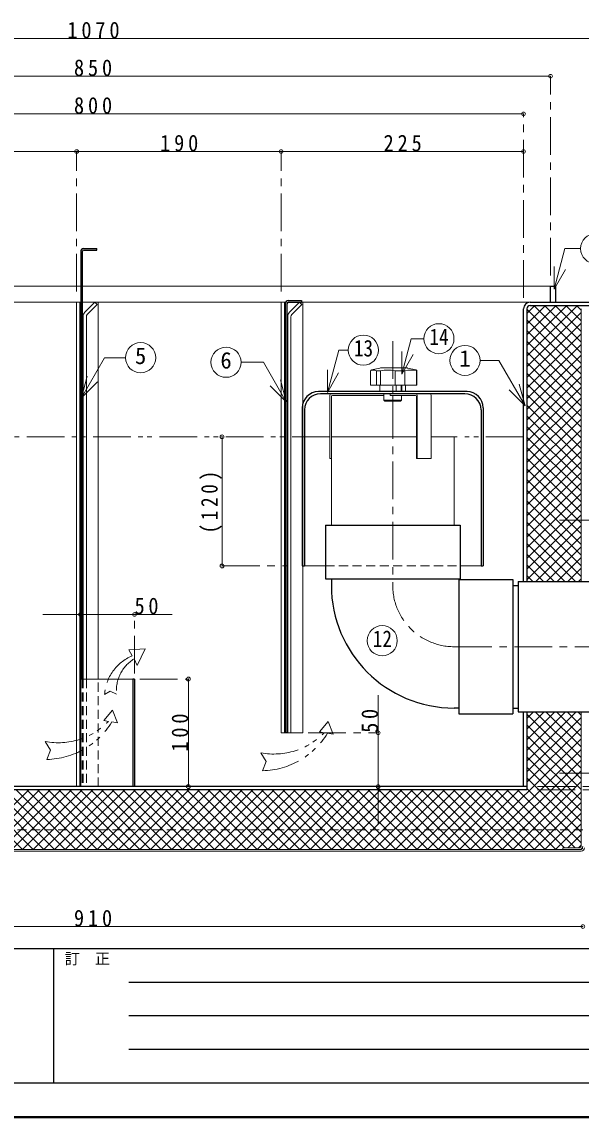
# Model space of a CAD drawing. Units: millimetres at full size, sheet at 1:7. Extents: x -1480 to 1355, y -979 to 988.
# Drawn here: x -881 to -361, y -979 to 38 of the extents above; entities that cross this region are included whole.
import ezdxf
from ezdxf.enums import TextEntityAlignment as Align

# ---------------------------------------------------------------- set-up
doc = ezdxf.new("R2010")
doc.units = ezdxf.units.MM
doc.header["$LTSCALE"] = 7
doc.header["$PDMODE"] = 32
doc.header["$PDSIZE"] = 3.5
for name, pattern in [('CHAIN1', [8, 5, -1, 1, -1]), ('DASHED1', [1.8, 1.2, -0.6]), ('DOUBLE_CHAIN1', [8.8, 5, -1, 0.6, -0.6, 0.6, -1])]:
    doc.linetypes.add(name, pattern=pattern)
doc.layers.add('0-0_ﾚｲﾔ1', color=4, linetype='Continuous', lineweight=9)
doc.styles.add('ＭＳ ゴシック', font='')
doc.styles.get('ＭＳ ゴシック').set_extended_font_data('MS Gothic')

msp = doc.modelspace()

# ---------------------------------------------------------------- linework, layer by layer
at = {"layer": '0-0_ﾚｲﾔ1'}
for p, q in [((-1349.745, 22.955), (-279.745, 22.955)), ((-1239.745, -12.045), (-389.745, -12.045)), ((-414.745, -47.045), (-1214.745, -47.045)), ((-1019.745, -82.045), (-829.745, -82.045)), ((-829.745, -82.045), (-639.745, -82.045)), ((-639.745, -82.045), (-414.745, -82.045)), ((-1014.495, -207.045), (-825.995, -207.045)), ((-823.995, -207.045), (-389.745, -207.045)), ((-1014.495, -222.045), (-829.745, -222.045)), ((-826.745, -222.045), (-825.995, -222.045)), ((-824.495, -222.045), (-639.745, -222.045)), ((-809.745, -572.045), (-809.745, -222.045)), ((-636.745, -222.045), (-635.593, -222.045)), ((-620.995, -222.045), (-408.745, -222.045)), ((-619.745, -622.045), (-619.745, -222.045)), ((-411.745, -272.052), (-364.739, -225.045)), ((-411.745, -262.152), (-374.638, -225.045)), ((-411.745, -252.253), (-384.538, -225.045)), ((-411.745, -242.353), (-394.437, -225.045)), ((-411.745, -232.454), (-404.337, -225.045)), ((-411.745, -228.425), (-361.345, -278.825)), ((-411.745, -281.951), (-361.345, -231.551)), ((-405.226, -225.045), (-361.345, -268.926)), ((-395.326, -225.045), (-361.345, -259.026)), ((-385.427, -225.045), (-361.345, -249.127)), ((-375.527, -225.045), (-361.345, -239.227)), ((-365.628, -225.045), (-361.345, -229.328)), ((-411.745, -238.325), (-361.345, -288.725)), ((-411.745, -291.851), (-361.345, -241.451)), ((-411.745, -248.224), (-361.345, -298.624)), ((-411.745, -301.75), (-361.345, -251.35)), ((-411.745, -258.124), (-361.345, -308.524)), ((-411.745, -311.65), (-361.345, -261.25)), ((-411.745, -268.023), (-361.345, -318.423)), ((-411.745, -321.549), (-361.345, -271.149)), ((-548.169, -283.138), (-556.081, -284.873)), ((-547.312, -283.045), (-523.3, -283.045)), ((-522.444, -283.138), (-514.531, -284.873)), ((-411.745, -277.923), (-361.345, -328.323)), ((-411.745, -331.449), (-361.345, -281.049)), ((-556.867, -285.85), (-556.867, -299.045)), ((-551.177, -285.85), (-551.177, -299.045)), ((-534.058, -285.85), (-534.058, -299.045)), ((-514.272, -285.85), (-514.272, -299.045)), ((-411.745, -287.822), (-361.345, -338.222)), ((-411.745, -341.348), (-361.345, -290.948)), ((-513.745, -299.045), (-556.867, -299.045)), ((-548.245, -299.045), (-548.245, -305.045)), ((-533.034, -299.045), (-533.034, -305.045)), ((-528.356, -299.045), (-528.356, -305.045)), ((-527.838, -299.045), (-527.838, -305.045)), ((-524.245, -299.045), (-524.245, -305.045)), ((-411.745, -297.722), (-361.345, -348.122)), ((-411.745, -351.248), (-361.345, -300.848)), ((-544.495, -307.045), (-544.495, -313.045)), ((-544.495, -313.045), (-527.995, -313.045)), ((-536.245, -313.045), (-536.245, -308.545)), ((-411.745, -307.621), (-361.345, -358.021)), ((-411.745, -361.147), (-361.345, -310.747)), ((-411.745, -317.521), (-361.345, -367.921)), ((-411.745, -371.047), (-361.345, -320.647)), ((-411.745, -327.42), (-361.345, -377.82)), ((-411.745, -380.946), (-361.345, -330.546)), ((-411.745, -337.32), (-361.345, -387.72)), ((-411.745, -390.846), (-361.345, -340.446)), ((-694.745, -347.045), (-694.745, -467.045)), ((-411.745, -347.219), (-361.345, -397.619)), ((-411.745, -400.745), (-361.345, -350.345)), ((-411.745, -357.119), (-361.345, -407.519)), ((-411.745, -410.645), (-361.345, -360.245)), ((-411.745, -367.018), (-361.345, -417.418)), ((-411.745, -420.544), (-361.345, -370.144)), ((-411.745, -376.918), (-361.345, -427.318)), ((-411.745, -430.444), (-361.345, -380.044)), ((-411.745, -386.817), (-361.345, -437.217)), ((-411.745, -440.343), (-361.345, -389.943)), ((-411.745, -396.717), (-361.345, -447.117)), ((-411.745, -450.243), (-361.345, -399.843)), ((-411.745, -406.616), (-361.345, -457.016)), ((-411.745, -460.142), (-361.345, -409.742)), ((-411.745, -416.516), (-361.345, -466.916)), ((-411.745, -470.042), (-361.345, -419.642)), ((-411.745, -426.415), (-361.345, -476.815)), ((-411.745, -479.941), (-361.345, -429.541)), ((-411.745, -436.315), (-366.515, -481.545)), ((-411.745, -446.214), (-376.414, -481.545)), ((-403.45, -481.545), (-361.345, -439.441)), ((-411.745, -456.114), (-386.314, -481.545)), ((-393.55, -481.545), (-361.345, -449.34)), ((-618.245, -467.045), (-598.745, -467.045)), ((-454.245, -467.045), (-473.745, -467.045)), ((-411.745, -466.013), (-396.213, -481.545)), ((-383.651, -481.545), (-361.345, -459.24)), ((-411.745, -475.913), (-406.113, -481.545)), ((-373.752, -481.545), (-361.345, -469.139)), ((-363.852, -481.545), (-361.345, -479.039)), ((-860.995, -512.045), (-740.995, -512.045)), ((-725.995, -572.045), (-725.995, -672.045)), ((-549.745, -707.045), (-549.745, -587.045)), ((-411.745, -648.233), (-366.058, -602.545)), ((-411.745, -638.333), (-375.958, -602.545)), ((-411.745, -628.434), (-385.857, -602.545)), ((-411.745, -618.534), (-395.757, -602.545)), ((-411.745, -608.635), (-405.656, -602.545)), ((-411.745, -604.606), (-361.345, -655.006)), ((-411.745, -658.132), (-361.345, -607.732)), ((-403.907, -602.545), (-361.345, -645.107)), ((-394.007, -602.545), (-361.345, -635.207)), ((-384.108, -602.545), (-361.345, -625.308)), ((-374.208, -602.545), (-361.345, -615.408)), ((-364.309, -602.545), (-361.345, -605.509)), ((-411.745, -614.506), (-361.345, -664.906)), ((-411.745, -668.032), (-361.345, -617.632)), ((-636.745, -622.045), (-635.995, -622.045)), ((-633.745, -622.045), (-634.495, -622.045)), ((-630.745, -622.045), (-619.745, -622.045)), ((-464.26, -730.445), (-361.345, -627.531)), ((-411.745, -624.405), (-361.345, -674.805)), ((-454.36, -730.445), (-361.345, -637.431)), ((-411.745, -634.305), (-361.345, -684.705)), ((-444.461, -730.445), (-361.345, -647.33)), ((-411.745, -644.204), (-361.345, -694.604)), ((-434.561, -730.445), (-361.345, -657.23)), ((-411.745, -654.104), (-361.345, -704.504)), ((-424.662, -730.445), (-361.345, -667.129)), ((-411.745, -664.003), (-361.345, -714.403)), ((-935.276, -675.045), (-879.876, -730.445)), ((-929.536, -730.445), (-874.136, -675.045)), ((-925.376, -675.045), (-869.976, -730.445)), ((-919.636, -730.445), (-864.236, -675.045)), ((-915.477, -675.045), (-860.077, -730.445)), ((-909.737, -730.445), (-854.337, -675.045)), ((-905.577, -675.045), (-850.177, -730.445)), ((-899.837, -730.445), (-844.437, -675.045)), ((-895.678, -675.045), (-840.278, -730.445)), ((-889.938, -730.445), (-834.538, -675.045)), ((-885.778, -675.045), (-830.378, -730.445)), ((-880.038, -730.445), (-824.638, -675.045)), ((-875.879, -675.045), (-820.479, -730.445)), ((-870.139, -730.445), (-814.739, -675.045)), ((-865.979, -675.045), (-810.579, -730.445)), ((-860.239, -730.445), (-804.839, -675.045)), ((-856.08, -675.045), (-800.68, -730.445)), ((-850.34, -730.445), (-794.94, -675.045)), ((-846.18, -675.045), (-790.78, -730.445)), ((-840.44, -730.445), (-785.04, -675.045)), ((-836.281, -675.045), (-780.881, -730.445)), ((-830.541, -730.445), (-775.141, -675.045)), ((-826.381, -675.045), (-770.981, -730.445)), ((-820.641, -730.445), (-765.241, -675.045)), ((-816.482, -675.045), (-761.082, -730.445)), ((-810.742, -730.445), (-755.342, -675.045)), ((-806.582, -675.045), (-751.182, -730.445)), ((-800.842, -730.445), (-745.442, -675.045)), ((-796.683, -675.045), (-741.283, -730.445)), ((-790.943, -730.445), (-735.543, -675.045)), ((-786.783, -675.045), (-731.383, -730.445)), ((-781.043, -730.445), (-725.643, -675.045)), ((-776.884, -675.045), (-721.484, -730.445)), ((-771.144, -730.445), (-715.744, -675.045)), ((-766.984, -675.045), (-711.584, -730.445)), ((-761.244, -730.445), (-705.844, -675.045)), ((-757.085, -675.045), (-701.685, -730.445)), ((-751.345, -730.445), (-695.945, -675.045)), ((-747.185, -675.045), (-691.785, -730.445)), ((-741.445, -730.445), (-686.045, -675.045)), ((-737.286, -675.045), (-681.886, -730.445)), ((-731.546, -730.445), (-676.146, -675.045)), ((-727.386, -675.045), (-671.986, -730.445)), ((-721.646, -730.445), (-666.246, -675.045)), ((-717.487, -675.045), (-662.087, -730.445)), ((-711.747, -730.445), (-656.347, -675.045)), ((-707.587, -675.045), (-652.187, -730.445)), ((-701.847, -730.445), (-646.447, -675.045)), ((-697.688, -675.045), (-642.288, -730.445)), ((-691.948, -730.445), (-636.548, -675.045)), ((-687.788, -675.045), (-632.388, -730.445)), ((-682.048, -730.445), (-626.648, -675.045)), ((-677.889, -675.045), (-622.489, -730.445)), ((-672.149, -730.445), (-616.749, -675.045)), ((-667.989, -675.045), (-612.589, -730.445)), ((-662.249, -730.445), (-606.849, -675.045)), ((-658.09, -675.045), (-602.69, -730.445)), ((-652.35, -730.445), (-596.95, -675.045)), ((-648.19, -675.045), (-592.79, -730.445)), ((-642.45, -730.445), (-587.05, -675.045)), ((-638.291, -675.045), (-582.891, -730.445)), ((-632.551, -730.445), (-577.151, -675.045)), ((-628.391, -675.045), (-572.991, -730.445)), ((-622.652, -730.445), (-567.252, -675.045)), ((-618.492, -675.045), (-563.092, -730.445)), ((-612.752, -730.445), (-557.352, -675.045)), ((-608.592, -675.045), (-553.192, -730.445)), ((-602.853, -730.445), (-547.453, -675.045)), ((-598.693, -675.045), (-543.293, -730.445)), ((-592.953, -730.445), (-537.553, -675.045)), ((-588.793, -675.045), (-533.393, -730.445)), ((-583.054, -730.445), (-527.654, -675.045)), ((-578.894, -675.045), (-523.494, -730.445)), ((-573.154, -730.445), (-517.754, -675.045)), ((-568.994, -675.045), (-513.594, -730.445)), ((-563.255, -730.445), (-507.855, -675.045)), ((-559.095, -675.045), (-503.695, -730.445)), ((-553.355, -730.445), (-497.955, -675.045)), ((-549.195, -675.045), (-493.795, -730.445)), ((-543.456, -730.445), (-488.056, -675.045)), ((-539.296, -675.045), (-483.896, -730.445)), ((-533.556, -730.445), (-478.156, -675.045)), ((-529.396, -675.045), (-473.996, -730.445)), ((-523.657, -730.445), (-468.257, -675.045)), ((-519.497, -675.045), (-464.097, -730.445)), ((-513.757, -730.445), (-458.357, -675.045)), ((-509.597, -675.045), (-454.197, -730.445)), ((-503.858, -730.445), (-448.458, -675.045)), ((-499.698, -675.045), (-444.298, -730.445)), ((-493.958, -730.445), (-438.558, -675.045)), ((-489.798, -675.045), (-434.398, -730.445)), ((-484.059, -730.445), (-428.659, -675.045)), ((-479.899, -675.045), (-424.499, -730.445)), ((-474.159, -730.445), (-418.759, -675.045)), ((-470, -675.045), (-414.6, -730.445)), ((-460.1, -675.045), (-404.7, -730.445)), ((-450.201, -675.045), (-394.801, -730.445)), ((-440.301, -675.045), (-384.901, -730.445)), ((-430.402, -675.045), (-376.602, -728.845)), ((-420.502, -675.045), (-366.702, -728.845)), ((-414.762, -730.445), (-361.345, -677.029)), ((-411.745, -673.903), (-361.345, -724.303)), ((-404.863, -730.445), (-361.345, -686.928)), ((-394.963, -730.445), (-361.345, -696.828)), ((-385.064, -730.445), (-361.345, -706.727)), ((-373.564, -728.845), (-361.345, -716.627)), ((-363.665, -728.845), (-361.345, -726.526)), ((-1269.745, -802.045), (-359.745, -802.045))]:
    msp.add_line(p, q, dxfattribs=at)
at = {"layer": '0-0_ﾚｲﾔ1', "linetype": 'CHAIN1'}
for p, q in [((-389.745, -197.045), (-389.745, -12.045)), ((-414.745, -218.045), (-414.745, -47.045)), ((-829.745, -212.045), (-829.745, -82.045)), ((-639.745, -212.045), (-639.745, -82.045)), ((-536.245, -258.045), (-536.245, -485.045)), ((-381.345, -424.545), (-338.145, -424.545)), ((-694.745, -467.045), (-635.245, -467.045)), ((-775.995, -567.045), (-775.995, -512.045)), ((-479.245, -542.045), (340.255, -542.045)), ((-770.995, -572.045), (-725.995, -572.045)), ((-614.745, -622.045), (-549.745, -622.045)), ((-381.345, -659.545), (-338.145, -659.545)), ((-401.745, -672.045), (375.255, -672.045)), ((-401.745, -675.045), (410.255, -675.045))]:
    msp.add_line(p, q, dxfattribs=at)
at = {"layer": '0-0_ﾚｲﾔ1', "color": 5, "lineweight": 25}
for p, q in [((-822.995, -172.045), (-810.995, -172.045)), ((-810.995, -173.545), (-810.995, -172.045)), ((-825.995, -175.045), (-825.995, -572.045)), ((-824.495, -175.045), (-824.495, -572.045)), ((-822.995, -173.545), (-810.995, -173.545)), ((-389.745, -222.045), (-389.745, -207.045)), ((-389.745, -207.045), (-384.745, -207.045)), ((-384.745, -222.045), (-384.745, -207.045)), ((-635.995, -223.545), (-635.995, -622.045)), ((-634.495, -223.545), (-634.495, -622.045)), ((-632.995, -220.545), (-620.995, -220.545)), ((-632.995, -222.045), (-620.995, -222.045)), ((-620.995, -220.545), (-620.995, -222.045)), ((-408.745, -222.045), (-279.745, -222.045)), ((-414.745, -481.545), (-414.745, -228.045)), ((-411.745, -228.045), (-411.745, -481.545)), ((-408.745, -225.045), (-279.745, -225.045)), ((-467.245, -305.045), (-605.245, -305.045)), ((-469.245, -307.045), (-603.245, -307.045)), ((-620.245, -320.045), (-620.245, -467.045)), ((-618.245, -322.045), (-618.245, -467.045)), ((-454.245, -322.045), (-454.245, -467.045)), ((-452.245, -320.045), (-452.245, -467.045)), ((-598.745, -429.045), (-598.745, -479.045)), ((-598.745, -429.045), (-473.745, -429.045)), ((-473.745, -429.045), (-473.745, -479.045)), ((-620.245, -467.045), (-618.245, -467.045)), ((-454.245, -467.045), (-452.245, -467.045)), ((-598.745, -479.045), (-473.745, -479.045)), ((-593.245, -479.045), (-593.245, -485.045)), ((-474.745, -479.545), (-424.745, -479.545)), ((-424.745, -479.545), (-424.745, -604.545)), ((-424.745, -485.045), (-419.745, -485.045)), ((-419.745, -481.545), (-335.745, -481.545)), ((-824.495, -572.045), (-825.995, -572.045)), ((-777.495, -572.045), (-777.495, -672.045)), ((-775.995, -572.045), (-777.495, -572.045)), ((-775.995, -572.045), (-775.995, -672.045)), ((-474.745, -599.045), (-479.245, -599.045)), ((-424.745, -599.045), (-419.745, -599.045)), ((-414.745, -672.045), (-414.745, -602.545)), ((-411.745, -602.545), (-411.745, -675.045)), ((-634.495, -622.045), (-635.995, -622.045)), ((-411.745, -672.045), (-1217.745, -672.045)), ((-411.745, -675.045), (-1217.745, -675.045))]:
    msp.add_line(p, q, dxfattribs=at)
at = {"layer": '0-0_ﾚｲﾔ1', "color": 7, "lineweight": 18}
for p, q in [((-386.375, -209.875), (-386.375, -188.875)), ((-386.375, -209.875), (-375.875, -191.689)), ((-829.745, -222.045), (-826.745, -222.045)), ((-829.745, -672.045), (-829.745, -222.045)), ((-826.745, -672.045), (-826.745, -222.045)), ((-821.988, -231.288), (-812.745, -222.045)), ((-812.745, -222.045), (-810.624, -224.167)), ((-636.745, -622.045), (-636.745, -222.045)), ((-631.988, -231.288), (-622.745, -222.045)), ((-622.745, -222.045), (-620.624, -224.167)), ((-819.867, -233.409), (-810.624, -224.167)), ((-629.867, -233.409), (-620.624, -224.167)), ((-361.345, -481.545), (-361.345, -228.245)), ((-823.745, -235.531), (-823.745, -572.045)), ((-820.745, -235.531), (-820.745, -572.045)), ((-633.745, -235.531), (-633.745, -622.045)), ((-630.745, -235.531), (-630.745, -622.045)), ((-527.845, -288.903), (-527.845, -267.903)), ((-527.845, -288.903), (-517.345, -270.716)), ((-677.016, -277.767), (-656.321, -277.767)), ((-635.1, -314.524), (-656.321, -277.767)), ((-596.964, -305.875), (-596.964, -284.875)), ((-455.168, -276.085), (-437.779, -276.085)), ((-413.411, -318.292), (-437.779, -276.085)), ((-825.328, -310.931), (-819.893, -290.647)), ((-635.1, -314.524), (-640.535, -294.239)), ((-596.964, -305.875), (-586.464, -287.689)), ((-825.328, -310.931), (-810.479, -296.082)), ((-635.1, -314.524), (-649.949, -299.675)), ((-413.411, -318.292), (-428.26, -303.443)), ((-413.411, -318.292), (-418.846, -298.008)), ((-593.245, -309.545), (-593.245, -429.045)), ((-544.495, -308.545), (-592.245, -308.545)), ((-538.615, -307.045), (-538.615, -308.545)), ((-538.615, -308.545), (-515.24, -308.545)), ((-514.24, -309.545), (-514.24, -367.045)), ((-513.49, -308.545), (-513.49, -367.045)), ((-500.5, -308.545), (-500.5, -367.045)), ((-514.24, -347.045), (-593.245, -347.045)), ((-479.245, -347.045), (-500.5, -347.045)), ((-479.245, -347.045), (-479.245, -429.045)), ((-514.24, -367.045), (-500.5, -367.045)), ((-825.995, -672.045), (-825.995, -572.045)), ((-777.495, -572.045), (-824.495, -572.045)), ((-361.345, -727.245), (-361.345, -602.545)), ((-636.745, -622.045), (-639.745, -622.045)), ((-630.745, -622.045), (-633.745, -622.045)), ((-1268.145, -730.445), (-361.345, -730.445)), ((-1268.145, -732.045), (-361.345, -732.045)), ((-378.145, -730.445), (-378.145, -728.845)), ((-362.945, -728.845), (-378.145, -728.845))]:
    msp.add_line(p, q, dxfattribs=at)
at = {"layer": '0-0_ﾚｲﾔ1', "linetype": 'DOUBLE_CHAIN1'}
for p, q in [((-594.745, -347.045), (-1209.745, -347.045)), ((-414.745, -347.045), (-479.245, -347.045)), ((-778.12, -550.603), (-781.17, -544.853)), ((-776.45, -553.387), (-773.588, -559.565)), ((-797.136, -611.94), (-791.89, -612.785)), ((-596.834, -622.421), (-591.588, -623.266))]:
    msp.add_line(p, q, dxfattribs=at)
at = {"layer": '0-0_ﾚｲﾔ1', "linetype": 'DASHED1'}
for p, q in [((-598.745, -467.045), (-473.745, -467.045)), ((-823.745, -572.045), (-823.745, -672.045)), ((-820.745, -572.045), (-820.745, -672.045)), ((-809.745, -672.045), (-809.745, -572.045)), ((-359.745, -712.045), (-1269.745, -712.045))]:
    msp.add_line(p, q, dxfattribs=at)
at = {"layer": '0-0_ﾚｲﾔ1', "color": 7, "linetype": 'DASHED1', "lineweight": 18}
msp.add_line((-824.495, -572.045), (-824.495, -672.045), dxfattribs=at)
at = {"layer": '0-0_ﾚｲﾔ1', "color": 6, "lineweight": 25}
for p, q in [((-1448.245, -822.545), (1323.755, -822.545)), ((-851.245, -822.545), (-851.245, -947.545)), ((-781.245, -853.795), (-131.245, -853.795)), ((-131.245, -885.045), (-781.245, -885.045)), ((-131.245, -916.295), (-781.245, -916.295)), ((1323.755, -947.545), (-1448.245, -947.545))]:
    msp.add_line(p, q, dxfattribs=at)
at = {"layer": '0-0_ﾚｲﾔ1', "color": 1, "lineweight": 40}
msp.add_line((1355.255, -979.045), (-1479.745, -979.045), dxfattribs=at)
at = {"layer": '0-0_ﾚｲﾔ1', "color": 7, "lineweight": 18}
for points in [[(-386.375, -209.875), (-376.285, -172.218), (-361.785, -172.218)], [(-639.745, -622.045), (-639.745, -222.045), (-636.745, -222.045)], [(-527.845, -288.903), (-519.014, -255.947), (-507.368, -255.947)], [(-825.328, -310.931), (-803.761, -273.575), (-784.309, -273.575)], [(-596.964, -305.875), (-586.416, -266.507), (-577.519, -266.507)], [(-594.745, -308.545), (-594.745, -367.045), (-593.245, -367.045)]]:
    msp.add_lwpolyline(points, dxfattribs=at)
at = {"layer": '0-0_ﾚｲﾔ1'}
for points in [[(-551.177, -285.85), (-547.745, -285.85), (-547.745, -299.045)], [(-534.058, -285.85), (-524.852, -285.85), (-524.852, -299.045)], [(-514.272, -285.85), (-513.745, -285.85), (-513.745, -299.045)], [(-544.495, -313.045), (-543.495, -314.045), (-528.995, -314.045)], [(-527.995, -308.545), (-527.995, -313.045), (-528.995, -314.045)]]:
    msp.add_lwpolyline(points, dxfattribs=at)
at = {"layer": '0-0_ﾚｲﾔ1', "color": 5, "lineweight": 25}
for points in [[(-474.745, -479.545), (-474.745, -604.545), (-424.745, -604.545)], [(-419.745, -481.545), (-419.745, -602.545), (-335.745, -602.545)]]:
    msp.add_lwpolyline(points, dxfattribs=at)
at = {"layer": '0-0_ﾚｲﾔ1', "linetype": 'DOUBLE_CHAIN1'}
for points in [[(-781.17, -544.853), (-766.005, -543.947), (-773.588, -559.565)], [(-803.767, -586.465), (-798.636, -583.235), (-792.745, -586.085)], [(-791.89, -612.785), (-796.356, -600.908), (-804.575, -610.742), (-800.145, -611.456)], [(-591.588, -623.266), (-596.054, -611.388), (-604.273, -621.223), (-599.842, -621.936)], [(-858.945, -630.16), (-853.919, -638.235), (-857.38, -646.804)], [(-658.643, -640.641), (-653.617, -648.716), (-657.077, -657.284)]]:
    msp.add_lwpolyline(points, dxfattribs=at)
at = {"layer": '0-0_ﾚｲﾔ1', "color": 7, "lineweight": 18}
for centre in [(-347.785, -172.218), (-493.368, -255.947), (-563.519, -266.507), (-770.309, -273.575), (-691.016, -277.767), (-469.168, -276.085), (-545.995, -536.447)]:
    msp.add_circle(centre, 14, dxfattribs=at)
at = {"layer": '0-0_ﾚｲﾔ1', "color": 5, "lineweight": 25}
for centre, radius, start, end in [((-822.995, -175.045), 3, 90, 180), ((-822.995, -175.045), 1.5, 90, 180), ((-632.995, -223.545), 3, 90, 180), ((-632.995, -223.545), 1.5, 90, 180), ((-408.745, -228.045), 6, 90, 180), ((-408.745, -228.045), 3, 90, 180), ((-605.245, -320.045), 15, 90, 180), ((-467.245, -320.045), 15, 0, 90), ((-603.245, -322.045), 15, 90, 180), ((-469.245, -322.045), 15, 0, 90), ((-479.245, -485.045), 114, 180, 270)]:
    msp.add_arc(centre, radius, start, end, dxfattribs=at)
at = {"layer": '0-0_ﾚｲﾔ1', "color": 7, "lineweight": 18}
for centre, radius, start, end in [((-817.745, -235.531), 6, 135, 180), ((-817.745, -235.531), 3, 135, 180), ((-627.745, -235.531), 6, 135, 180), ((-627.745, -235.531), 3, 135, 180), ((-593.245, -308.545), 1.5, 90, 180), ((-592.245, -309.545), 1, 90, 180), ((-515.24, -309.545), 1, 0, 90), ((-514.99, -308.545), 1.5, 0, 90), ((-502, -308.545), 1.5, 0, 90), ((-362.945, -727.245), 1.6, 270, 0), ((-362.945, -727.245), 3.2, 270, 0), ((-361.345, -728.845), 1.6, 270, 0), ((-361.345, -728.845), 3.2, 270, 0)]:
    msp.add_arc(centre, radius, start, end, dxfattribs=at)
at = {"layer": '0-0_ﾚｲﾔ1'}
for centre, radius, start, end in [((-555.867, -285.85), 1, 102.36697, 180), ((-547.312, -287.045), 4, 90, 102.36697), ((-523.3, -287.045), 4, 77.63303, 90), ((-514.745, -285.85), 1, 0, 77.63303), ((-554.022, -290.478), 5.432, 58.41904, 121.58096), ((-540.902, -314.555), 29.51, 76.59069, 103.40931), ((-519.562, -302.84), 17.795, 72.70582, 107.29418), ((-540.37, -302.077), 11.719, 249.39031, 290.60969), ((-532.12, -302.077), 11.719, 249.39031, 290.60969)]:
    msp.add_arc(centre, radius, start, end, dxfattribs=at)
at = {"layer": '0-0_ﾚｲﾔ1', "linetype": 'CHAIN1'}
msp.add_arc((-479.245, -485.045), 57, 180, 270, dxfattribs=at)
at = {"layer": '0-0_ﾚｲﾔ1', "linetype": 'DOUBLE_CHAIN1'}
for centre, radius, start, end in [((-762.266, -589.044), 41.581, 112.41263, 176.44487), ((-757.867, -583.057), 35.009, 122.05936, 184.96165), ((-846.981, -565.997), 65.269, 259.43743, 315.85499), ((-858.956, -574.599), 72.222, 271.25076, 328.86655), ((-646.678, -576.478), 65.269, 259.43743, 315.85499), ((-658.654, -585.079), 72.222, 271.25076, 328.86655)]:
    msp.add_arc(centre, radius, start, end, dxfattribs=at)
at = {"layer": '0-0_ﾚｲﾔ1'}
for p in [(-389.745, -12.045), (-414.745, -47.045), (-829.745, -82.045), (-639.745, -82.045), (-414.745, -82.045), (-694.745, -347.045), (-694.745, -467.045), (-825.995, -512.045), (-775.995, -512.045), (-725.995, -572.045), (-549.745, -622.045), (-725.995, -672.045), (-549.745, -672.045), (-359.745, -802.045)]:
    msp.add_point(p, dxfattribs=at)

# ---------------------------------------------------------------- texts
at = {"layer": '0-0_ﾚｲﾔ1', "color": 7, "style": 'ＭＳ ゴシック', "width": 0.85}
for s, p in [('14', (-502.118, -266.447)), ('13', (-572.269, -277.007)), ('12', (-554.745, -546.947))]:
    msp.add_text(s, height=15.4, dxfattribs=at).set_placement(p, align=Align.BOTTOM_LEFT)
at = {"layer": '0-0_ﾚｲﾔ1', "color": 7, "style": 'ＭＳ ゴシック'}
for s, height, p in [('5', 15.4, (-775.559, -284.075)), ('6', 15.4, (-696.266, -288.267)), ('1', 15.4, (-474.418, -286.585)), ('訂\u3000正', 10.26, (-840.745, -840.045))]:
    msp.add_text(s, height=height, dxfattribs=at).set_placement(p, align=Align.BOTTOM_LEFT)
at = {"layer": '0-0_ﾚｲﾔ1', "color": 7, "char_height": 15.4, "attachment_point": 7, "style": 'ＭＳ ゴシック'}
for s, insert in [('\\T1.38;\\W0.9;1070', (-838.37, 22.955)), ('\\T1.38;\\W0.9;850', (-832.245, -12.045)), ('\\T1.38;\\W0.9;800', (-832.245, -47.045)), ('\\T1.38;\\W0.9;190', (-752.245, -82.045)), ('\\T1.38;\\W0.9;225', (-544.745, -82.045)), ('\\T1.36;\\W0.9;50', (-775.995, -512.045)), ('\\T1.38;\\W0.9;910', (-832.245, -802.045))]:
    msp.add_mtext(s, dxfattribs=dict(at, insert=insert))
at = {"layer": '0-0_ﾚｲﾔ1', "color": 7, "char_height": 15.4, "attachment_point": 7, "rotation": 90, "style": 'ＭＳ ゴシック'}
for s, insert in [('\\T1.38;\\W0.85;(120)', (-694.745, -436.795)), ('\\T1.38;\\W0.9;100', (-725.995, -639.545)), ('\\T1.36;\\W0.9;50', (-549.745, -622.045))]:
    msp.add_mtext(s, dxfattribs=dict(at, insert=insert))

doc.saveas('drawing.dxf')
